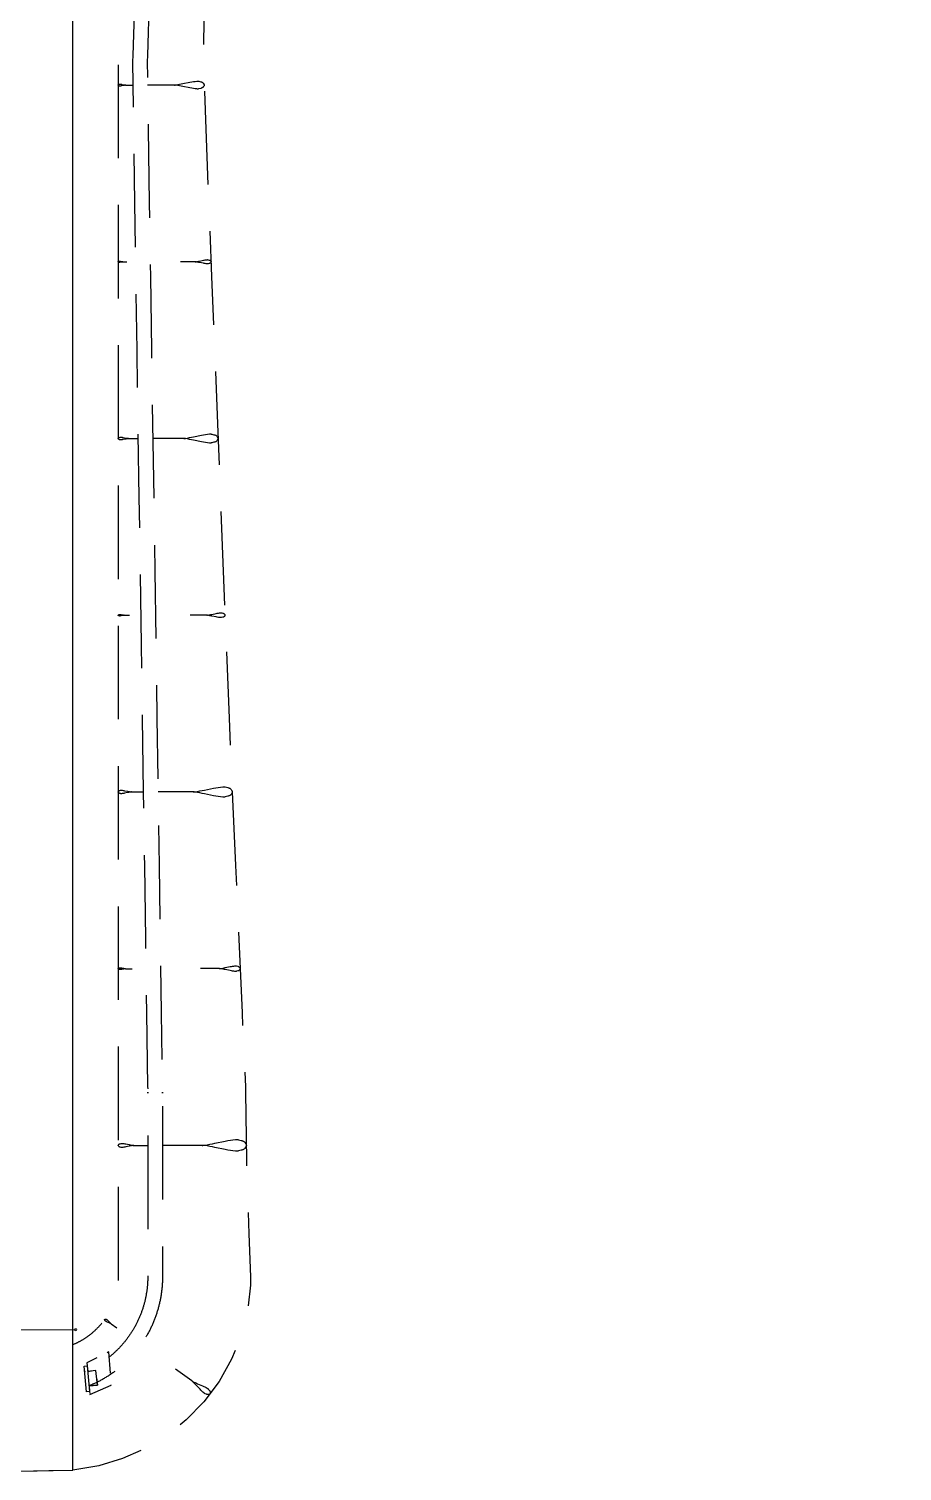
# Model space of a CAD drawing. Header units: metres. Extents: x 246420 to 246883, y 7418965 to 7419490.
# Drawn here: x 246823.7 to 246882.9, y 7419228.7 to 7419326.6 of the extents above; entities that cross this region are included whole.
import ezdxf

# ---------------------------------------------------------------- set-up
doc = ezdxf.new("R2010")
doc.units = ezdxf.units.M
doc.linetypes.add('HIDDEN', pattern=[9.524999999999999, 6.35, -3.175])
doc.linetypes.add('HIDDEN3', pattern=[2.3813, 1.5875, -0.7938])
for name, color, linetype, lineweight in [('BATTER', 251, 'HIDDEN', 25), ('BATTER_BOTTOM', 251, 'HIDDEN', 25), ('BATTER_TICKS', 251, 'HIDDEN', 25), ('LOCK_GATE', 5, 'FENCE_LINE', 20)]:
    doc.layers.add(name, color=color, linetype=linetype, lineweight=lineweight)
for name, color, linetype in [('MISC_CONCRETE', 7, 'Continuous'), ('MISC_CONCRETE_2', 7, 'Continuous'), ('MISC_CONCRETE_HIDDEN', 252, 'HIDDEN3')]:
    doc.layers.add(name, color=color, linetype=linetype)
doc.styles.get("Standard").update_dxf_attribs({"font": 'romans.shx', "width": 0.65})
doc.linetypes.add('FENCE_LINE', pattern='A,20,-1,["//",Standard,S=1,R=0,X=0,Y=-0.3],-3', length=24)

# ---------------------------------------------------------------- blocks, each defined once
blk = doc.blocks.new('Batter Tadpole2')
at = {"linetype": 'Continuous'}
for p, q in [((0, -0.0003), (0.0004000000000000001, 0.0039)), ((0.0004000000000000001, 0.0039), (0.0014, 0.0082)), ((0.0014, 0.0082), (0.003200000000000001, 0.0124)), ((0.003200000000000001, 0.0124), (0.0057, 0.0166)), ((0.0057, 0.0166), (0.017, 0.0336)), ((0.017, 0.0336), (0.0203, 0.0378)), ((0.0203, 0.0378), (0.0244, 0.0418)), ((0.0244, 0.0418), (0.0295, 0.0456)), ((0.0295, 0.0456), (0.0355, 0.0493)), ((0.0355, 0.0493), (0.0408, 0.052)), ((0.0408, 0.052), (0.04700000000000001, 0.0545)), ((0.04700000000000001, 0.0545), (0.0542, 0.05680000000000001)), ((0.0542, 0.05680000000000001), (0.0622, 0.059)), ((0.0622, 0.059), (0.0962, 0.0675)), ((0.0962, 0.0675), (0.1047, 0.0692)), ((0.1047, 0.0692), (0.1134, 0.0702)), ((0.1134, 0.0702), (0.1221, 0.0704)), ((0.1221, 0.0704), (0.131, 0.0698)), ((0.131, 0.0698), (0.1616, 0.0662)), ((0.1616, 0.0662), (0.1924, 0.0617)), ((0.1924, 0.0617), (0.2232, 0.05650000000000001)), ((0.2232, 0.05650000000000001), (0.2542, 0.05060000000000001)), ((0.2542, 0.05060000000000001), (0.3787, 0.0251)), ((0.3787, 0.0251), (0.4098000000000001, 0.0188)), ((0.4098000000000001, 0.0188), (0.4413, 0.0129)), ((0.4413, 0.0129), (0.4729, 0.007100000000000001)), ((0.4729, 0.007100000000000001), (0.5049, 0.0017)), ((0.5049, 0.0017), (0.511, 0.0008000000000000001)), ((0.511, 0.0008000000000000001), (0.5174, 0.0002)), ((0.5174, 0.0002), (0.5241, -0.0002)), ((0.0003, -0.0045), (0, -0.0003)), ((0.0014, -0.0087), (0.0003, -0.0045)), ((0.003200000000000001, -0.013), (0.0014, -0.0087)), ((0.0056, -0.0172), (0.003200000000000001, -0.013)), ((0.0169, -0.0342), (0.0056, -0.0172)), ((0.0202, -0.0384), (0.0169, -0.0342)), ((0.0243, -0.0423), (0.0202, -0.0384)), ((0.0294, -0.0462), (0.0243, -0.0423)), ((0.0353, -0.0498), (0.0294, -0.0462)), ((0.0407, -0.0525), (0.0353, -0.0498)), ((0.0469, -0.055), (0.0407, -0.0525)), ((0.054, -0.0574), (0.0469, -0.055)), ((0.062, -0.0596), (0.054, -0.0574)), ((0.096, -0.0681), (0.062, -0.0596)), ((0.1045, -0.0698), (0.096, -0.0681)), ((0.1132, -0.0708), (0.1045, -0.0698)), ((0.1219, -0.071), (0.1132, -0.0708)), ((0.1308, -0.0704), (0.1219, -0.071)), ((0.1614, -0.0668), (0.1308, -0.0704)), ((0.1922, -0.0624), (0.1614, -0.0668)), ((0.223, -0.0571), (0.1922, -0.0624)), ((0.2540000000000001, -0.05120000000000001), (0.223, -0.0571)), ((0.3786, -0.0257), (0.2540000000000001, -0.05120000000000001)), ((0.4098000000000001, -0.0195), (0.3786, -0.0257)), ((0.4412, -0.0135), (0.4098000000000001, -0.0195)), ((0.4729, -0.0078), (0.4412, -0.0135)), ((0.5049, -0.0024), (0.4729, -0.0078)), ((0.511, -0.0015), (0.5049, -0.0024)), ((0.5174, -0.0009), (0.511, -0.0015)), ((0.5241, -0.0005000000000000001), (0.5174, -0.0009)), ((0.5241, -0.0002), (0.531, -0.0003)), ((0.531, -0.0003), (0.5241, -0.0005000000000000001)), ((0.531, -0.0003), (1.0113, -0.0004000000000000001))]:
    blk.add_line(p, q, dxfattribs=at)

msp = doc.modelspace()

# ---------------------------------------------------------------- linework, layer by layer
at = {"layer": 'BATTER', "flags": 128}
for points in [[(246858.6345986117, 7419464.964682799), (246859.8658033711, 7419464.626043697), (246861.0291786353, 7419464.079724591), (246862.1310408924, 7419463.396848422), (246863.155580745, 7419462.58230958), (246864.0867448256, 7419461.64283116), (246864.9084277763, 7419460.587210464), (246865.6047461101, 7419459.426555865), (246865.6873002799, 7419459.264526155), (246867.4922793125, 7419454.691044169), (246869.457409613, 7419450.090070416), (246870.1021365848, 7419448.624323939), (246871.4780623566, 7419445.510544405), (246873.5520530903, 7419440.951622306), (246875.5213317486, 7419436.599166795), (246875.5260361974, 7419436.5887553), (246875.6275213948, 7419436.35937914), (246875.6276177784, 7419436.359294109), (246876.364951303, 7419434.607894577), (246877.0563806261, 7419432.833455198), (246877.6834347443, 7419431.031864662), (246878.2447626481, 7419429.205582149), (246878.7626095327, 7419427.361844894), (246879.2130744801, 7419425.497072604), (246879.4142932034, 7419424.535224217), (246880.0922293838, 7419420.44316277), (246880.755931736, 7419415.486924826), (246881.4131037913, 7419410.529720159), (246881.4747504206, 7419410.13125203), (246881.4747714287, 7419410.13115405), (246881.7805106031, 7419405.897255254), (246881.8270347896, 7419405.483822287), (246882.0017225379, 7419403.586470507), (246882.112959409, 7419401.686329727), (246882.130313448, 7419401.226435674), (246882.3509251481, 7419399.793070142), (246882.5050976654, 7419397.888436311), (246882.5108156178, 7419397.754080823), (246882.6196345933, 7419394.538440745), (246882.6688582948, 7419389.538598137), (246882.7180819964, 7419384.538755528), (246882.7455112753, 7419382.294541694), (246882.7081264354, 7419379.538675196), (246882.6402944507, 7419374.538362375), (246882.572462466, 7419369.538049554), (246882.5669924947, 7419369.134824328), (246882.5669971646, 7419369.134724345), (246882.910929267, 7419365.717202863), (246882.8808069072, 7419364.326142316), (246882.6486896363, 7419362.766144019), (246882.2105298299, 7419361.247747266), (246881.5748837222, 7419359.798965871), (246880.7542881032, 7419358.445832303), (246879.7647487348, 7419357.211819577), (246879.4784796872, 7419356.909407489), (246878.6076780195, 7419356.137556261), (246877.3218034004, 7419355.231857391), (246875.9378990254, 7419354.500565209), (246874.4803322576, 7419353.952351709), (246872.9736482322, 7419353.592436586), (246871.4420900469, 7419353.422796227), (246870.7062136941, 7419353.408739346), (246867.2544534123, 7419353.402021082), (246862.2525858961, 7419353.392285798), (246857.2507183799, 7419353.382550514), (246852.2488508637, 7419353.37281523), (246847.2470668815, 7419353.360233924), (246842.245491323, 7419353.34055157), (246837.2443678098, 7419353.305467925), (246836.8411931736, 7419353.29868786, 0.4198892341390987), (246835.9373821887, 7419352.406498388), (246835.8823436988, 7419349.809798389), (246835.7952659577, 7419344.809798389), (246835.7209502629, 7419339.809798389), (246835.6466345682, 7419334.809798389), (246835.5723188734, 7419329.809798389), (246835.4980031786, 7419324.809798389), (246835.4920551608, 7419324.409612539), (246835.6576974214, 7419319.809798389), (246835.8539680943, 7419314.809798389), (246836.0513762825, 7419309.809798389), (246836.2487844706, 7419304.809798389), (246836.4461926587, 7419299.809798389), (246836.6436008469, 7419294.809798389), (246836.841009035, 7419289.809798389), (246837.0384172231, 7419284.809798389), (246837.2362771964, 7419279.809798389), (246837.4575119484, 7419274.809798389), (246837.6787467004, 7419269.809798389), (246837.8999814524, 7419264.809798389), (246838.1212162044, 7419259.809798389), (246838.3429049035, 7419254.809798389), (246838.3611638873, 7419254.406598388), (246838.3615785945, 7419254.406498388), (246838.4249151118, 7419249.809798389), (246838.4441852402, 7419248.406498388), (246838.5866623408, 7419244.809798389), (246838.7023528745, 7419241.8893), (246838.6865435899, 7419241.3177042), (246838.4841553299, 7419239.584472199), (246838.0546590036, 7419237.896689757), (246837.4084638313, 7419236.284817593), (246836.5601786274, 7419234.776847429), (246835.5279853278, 7419233.397730513), (246834.3329484921, 7419232.168970162), (246832.9983042259, 7419231.108377332), (246831.5487668575, 7419230.229977291), (246830.0098842357, 7419229.544047276), (246828.4074638192, 7419229.057260052), (246826.7670829917, 7419228.772906139), (246826.6269999951, 7419228.762949513)], [(246847.0491, 7419457.3169), (246849.7810784919, 7419458.556373081), (246849.8141999998, 7419458.5714, -0.005946979250327614), (246850.4675184519, 7419458.858484439, -0.0104170434418624), (246851.6276625903, 7419459.323607578, -0.01041704344296186), (246852.8061743284, 7419459.74000167, -0.01041704344331606), (246854.001007935, 7419460.106943913, -0.001868737155697698), (246854.2169270824, 7419460.167490934), (246854.6070594393, 7419460.258665455, -0.03126017650152134), (246855.2266218867, 7419460.337779374, -0.03126017650519843), (246855.8512138086, 7419460.339032238, -0.03126017650708816), (246856.471088657, 7419460.262404495, -0.03125517161796423), (246857.0764782735, 7419460.109122448, -4.999986321835325e-06), (246857.076573492, 7419460.109091897, -0.03126017652112904), (246857.6582199256, 7419459.881486832, -0.03126017648924703), (246858.2069515594, 7419459.583141006, -0.03126017651206296), (246858.71420562, 7419459.218710002, -0.03126017649352787), (246859.1720665774, 7419458.793880645, -0.03126017651819535), (246859.5733896645, 7419458.315282255, -0.03126017650075348), (246859.9119123687, 7419457.790383201, -0.0312601764867395), (246860.1823521564, 7419457.227374356, -0.004167708349645111), (246860.2130344578, 7419457.149874213), (246861.9846947808, 7419452.563521557), (246863.7863907023, 7419447.899414803), (246864.3627892615, 7419446.40727377), (246865.5880866238, 7419443.235308049), (246867.3897825454, 7419438.571201297), (246869.1084821531, 7419434.121949704), (246869.1120948062, 7419434.112594725, -0.00110100044550278), (246869.1909476978, 7419433.906997587, -4.999997115784778e-07), (246869.1909833017, 7419433.90690414, -0.00833352624162465), (246869.7583154064, 7419432.339851215, -0.00833352624187258), (246870.2731069309, 7419430.754761226, -0.008333526237322402), (246870.7347859376, 7419429.153395222, -0.008333526242528656), (246871.1428394974, 7419427.537532331, -0.008333526238756411), (246871.4968142592, 7419425.908967794, -0.008333526240782931), (246871.7963169544, 7419424.269510956, -0.004263904652501082), (246871.9283858237, 7419423.427034437), (246872.5357089863, 7419419.324519665), (246873.267913381, 7419414.378422544), (246874.0001177758, 7419409.432325425), (246874.0591627382, 7419409.033472152), (246874.0591773822, 7419409.033373231), (246874.6790656707, 7419404.845980065, -0.001818363798060087), (246874.731013389, 7419404.486037797, -0.008333526237379362), (246874.9355358412, 7419402.832045309, -0.008333526239278697), (246875.0848218066, 7419401.172155468, -0.002016130462927088), (246875.1126210266, 7419400.769890427, -0.006317289640138063), (246875.1787054273, 7419399.508212424, -0.008333526239813305), (246875.2170823978, 7419397.842064833, -0.000586410459168396), (246875.2176910651, 7419397.724784361), (246875.23060983, 7419394.508759053), (246875.2506946544, 7419389.508799394), (246875.2707794789, 7419384.508839734), (246875.2797947769, 7419382.264551931), (246875.2908643033, 7419379.508880074), (246875.3109491277, 7419374.508920414), (246875.3310339522, 7419369.508960755), (246875.3326535924, 7419369.105764008), (246875.3326539941, 7419369.105664008), (246875.3463874968, 7419365.686816119, -0.02764826813725898), (246875.3180735233, 7419365.134999058, -0.03126017650122061), (246875.2129895145, 7419364.51930921, -0.0312601764721553), (246875.0319644384, 7419363.9215245, -0.03126017649812974), (246874.7778231307, 7419363.350973157, -0.03126017651250395), (246874.4545313816, 7419362.816558446, -0.03126017650938651), (246874.0671340507, 7419362.326619728, -0.008226769635311406), (246873.9552287925, 7419362.206015232, -0.02302748486690686), (246873.6216763438, 7419361.888802336, -0.03126017651677571), (246873.1251094793, 7419361.50993826, -0.03126017650010764), (246872.5851822172, 7419361.195939549, -0.03126017649502796), (246872.0103199417, 7419360.951706049, -0.03126017649600003), (246871.4094931865, 7419360.78104894, -0.03126017650058772), (246870.792077652, 7419360.686631271, -0.01497754383339427), (246870.49312029, 7419360.668883625), (246867.0441340818, 7419360.567651999), (246862.0462864126, 7419360.420959546), (246857.0484387434, 7419360.274267093), (246852.0505910743, 7419360.12757464), (246847.0527434051, 7419359.980882187), (246842.0548957359, 7419359.834189734), (246837.0570480668, 7419359.687497281), (246836.6540216307, 7419359.675668002), (246836.6539216737, 7419359.675665068), (246834.5723075471, 7419359.614567352), (246834.5581248419, 7419359.614130931, 0.03126017650059651), (246833.9363291285, 7419359.555082398, 0.004916006044046788), (246833.8393793967, 7419359.538738333, 0.02634012262027758), (246833.3267467322, 7419359.418972366, 0.03126017649946142), (246832.7388899826, 7419359.207924788, 0.03126017651309917), (246832.1819321875, 7419358.925232989, 0.03126017650401), (246831.6645644871, 7419358.575308281, 0.03126017649559206), (246831.1948602312, 7419358.163611122, 0.03126017648959767), (246830.7801489978, 7419357.696565909, 0.03126017651997305), (246830.4269022169, 7419357.181460725, 0.03126017647643823), (246830.1406321864, 7419356.626333616, 0.03126017651168914), (246829.9258060543, 7419356.039847152, 0.03126017649298894), (246829.7857761106, 7419355.431153261, 0.03126017650402511), (246829.7227274758, 7419354.809750406, 0.009654235197056774), (246829.719, 7419354.616719683), (246829.719, 7419352.406598388), (246829.719, 7419352.406498388), (246829.719, 7419349.809798389), (246829.719, 7419344.809798389), (246829.719, 7419339.809798389), (246829.719, 7419334.809798389), (246829.719, 7419329.809798389), (246829.719, 7419324.809798389), (246829.719, 7419324.409612539), (246829.719, 7419319.809798389), (246829.719, 7419314.809798389), (246829.719, 7419309.809798389), (246829.719, 7419304.809798389), (246829.719, 7419299.809798389), (246829.719, 7419294.809798389), (246829.719, 7419289.809798389), (246829.719, 7419284.809798389), (246829.719, 7419279.809798389), (246829.719, 7419274.809798389), (246829.719, 7419269.809798389), (246829.719, 7419264.809798389), (246829.719, 7419259.809798389), (246829.719, 7419254.809798389), (246829.719, 7419254.406598388), (246829.719, 7419254.406498388), (246829.719, 7419249.809798389), (246829.719, 7419248.406498388), (246829.719, 7419244.809798389), (246829.719, 7419241.8893, -0.01022543695621216), (246829.7148184921, 7419241.6848554, -0.03126017648413748), (246829.6503503777, 7419241.063598206, -0.03126017648533169), (246829.5089301901, 7419240.455225813, -0.03126017652371565), (246829.2927647438, 7419239.869231667, -0.03126017650884452), (246829.0052272285, 7419239.314760013, -0.03126017650991282), (246828.6508045709, 7419238.800463193, -0.03126017649918725), (246828.2350274179, 7419238.334366639, -0.03126017649015254), (246827.7643838331, 7419237.923743632, -0.03126017648918816), (246827.2462180521, 7419237.575001805, -0.03126017649753386), (246826.6886158786, 7419237.293583158, -0.003342346724328002), (246826.6270000001, 7419237.267662195)]]:
    msp.add_lwpolyline(points, format="xyb", dxfattribs=at)
at = {"layer": 'BATTER_BOTTOM', "flags": 128}
for points in [[(246845.9134121312, 7419459.820120826), (246848.6322399696, 7419461.088579856), (246848.66522055, 7419461.103917399), (246849.3770033966, 7419461.422546216), (246850.6415905899, 7419461.939646148), (246851.9269921388, 7419462.403739919), (246853.2309861478, 7419462.813990775), (246853.4667149991, 7419462.881833943), (246854.076731555, 7419463.023561953), (246855.0452252949, 7419463.145971412), (246856.0212676764, 7419463.146683684), (246856.9896296345, 7419463.025726507), (246857.9350580807, 7419462.785073476, -4.999996084387204e-06), (246857.935206754, 7419462.785025553), (246858.8432548568, 7419462.42837385), (246859.6996198144, 7419461.961371883), (246860.4909581944, 7419461.391339819), (246861.2049451106, 7419460.727202715), (246861.8304661565, 7419459.979350812), (246862.3577903926, 7419459.159477016), (246862.7787217028, 7419458.280394101), (246862.8264453728, 7419458.159407664), (246864.6411180838, 7419453.589670246), (246866.486555598, 7419448.942460414), (246867.0769479676, 7419447.455725045), (246868.3239893763, 7419444.292158823), (246870.1576580752, 7419439.640402822), (246871.9068576131, 7419435.202933035), (246871.910739386, 7419435.193036991), (246871.9943366794, 7419434.975109247), (246871.9943974226, 7419434.975018959, -0.008333526241765823), (246872.5957694536, 7419433.313942858, -0.00833352624204984), (246873.1414484696, 7419431.63374747, -0.008333526236343617), (246873.6308282167, 7419429.936299506, -0.008333526242420347), (246874.06336499, 7419428.223484842, -0.008333526236897712), (246874.4385782376, 7419426.497206433, -0.008333526242938689), (246874.7560510945, 7419424.759382185, -0.004263904654659117), (246874.8960440959, 7419423.866357073), (246875.5033672586, 7419419.763842301), (246876.2355716533, 7419414.817745181), (246876.967776048, 7419409.871648061), (246877.0268210104, 7419409.472794789), (246877.0268388958, 7419409.472696347), (246877.1372751083, 7419405.209885526), (246877.1476962325, 7419404.825851972), (246877.1593398806, 7419403.069470936), (246877.1120218359, 7419401.320464185), (246877.0917706779, 7419400.898646621), (246877.1954099228, 7419399.588309501), (246877.2814170501, 7419397.855199582), (246877.2852918025, 7419397.733089908), (246877.3890000258, 7419394.517429301), (246877.5502353656, 7419389.518036642), (246877.7114707054, 7419384.518643984), (246877.7838429906, 7419382.274610686), (246877.7924715907, 7419379.518929023), (246877.8081275376, 7419374.518951573), (246877.8237834845, 7419369.518974123), (246877.8250459801, 7419369.115775942), (246877.8250490932, 7419369.115675952), (246878.0506862374, 7419365.697679279), (246878.0477162053, 7419364.843055686), (246877.9301119445, 7419363.878674921), (246877.6917005063, 7419362.930861135), (246877.3347914467, 7419362.014752895), (246876.8635919516, 7419361.145169457), (246876.2841629845, 7419360.336372835), (246876.1145793734, 7419360.135272254), (246875.58747118, 7419359.621300123), (246874.7998285062, 7419359.004627727), (246873.9401194329, 7419358.490130384), (246873.021544885, 7419358.086164995), (246872.0582662237, 7419357.799389364), (246871.0651873388, 7419357.634652986), (246870.5831985525, 7419357.599895238), (246867.1348300198, 7419357.477619257), (246862.1378774102, 7419357.300431906), (246857.1409248006, 7419357.123244557), (246852.143972191, 7419356.946057206), (246847.1470195813, 7419356.768869855), (246842.1500669717, 7419356.591682506), (246837.1531143621, 7419356.414495155), (246836.7501601037, 7419356.400206767), (246836.7500601646, 7419356.400203223), (246834.6688188321, 7419356.326404317), (246834.6639626648, 7419356.326394448), (246834.4502779743, 7419356.31225593), (246834.4168220335, 7419356.307591384), (246834.2336084059, 7419356.290964692), (246834.016710154, 7419356.245092196), (246833.8039282448, 7419356.17071789), (246833.5990495056, 7419356.068190253), (246833.4058326232, 7419355.938364803), (246833.2279399326, 7419355.782601743), (246833.0688694615, 7419355.602754422), (246832.931888465, 7419355.401148629), (246832.8199696881, 7419355.18055295), (246832.7357315489, 7419354.944140546), (246832.6813833975, 7419354.695442892), (246832.6709251208, 7419354.616719683), (246832.5986159607, 7419352.406598388), (246832.598612689, 7419352.406498388), (246832.5136557247, 7419349.809798389), (246832.3500693182, 7419344.809798389), (246832.1864829118, 7419339.809798389), (246832.0228965053, 7419334.809798389), (246831.8593100989, 7419329.809798389), (246831.6957236924, 7419324.809798389), (246831.6826306994, 7419324.409612539), (246831.7507165243, 7419319.809798389), (246831.8247258459, 7419314.809798389), (246831.8987351675, 7419309.809798389), (246831.972744489, 7419304.809798389), (246832.0467538106, 7419299.809798389), (246832.1207631321, 7419294.809798389), (246832.1947724537, 7419289.809798389), (246832.2687817753, 7419284.809798389), (246832.3427910968, 7419279.809798389), (246832.4168004184, 7419274.809798389), (246832.4908097399, 7419269.809798389), (246832.5648190615, 7419264.809798389), (246832.6388283831, 7419259.809798389), (246832.7128377046, 7419254.809798389), (246832.7188058163, 7419254.406598388), (246832.719, 7419254.406498388), (246832.719, 7419249.809798389), (246832.719, 7419248.406498388), (246832.719, 7419244.809798389), (246832.719, 7419241.8893, -0.01022543696202867), (246832.7123095873, 7419241.562188639, -0.03126017647775991), (246832.6091606044, 7419240.56817713, -0.03126017648939941), (246832.3828883042, 7419239.594781301, -0.03126017650254091), (246832.0370235902, 7419238.657190668, -0.03126017652024249), (246831.5769635656, 7419237.77003602, -0.03126017651169147), (246831.0098873133, 7419236.947161109, -0.0312601764930774), (246830.3446438685, 7419236.201406623, -0.03126017650109815), (246829.5916141329, 7419235.544409811, -0.03126017648484761), (246828.7625488834, 7419234.986422888, -0.03126017650687773), (246827.8703854058, 7419234.536153053, -0.004516628389194932), (246827.7370335233, 7419234.480421971)], [(246846.326569825, 7419458.909461329), (246849.0453976635, 7419460.177920358), (246849.0783782438, 7419460.193257902), (246849.7683838088, 7419460.502317238), (246850.9942995308, 7419461.003913064), (246852.2404173551, 7419461.454127032), (246853.5045835772, 7419461.85214648), (246853.7331151236, 7419461.917971415), (246854.265105208, 7419462.041464521), (246855.1096864584, 7419462.148051196), (246855.9608104556, 7419462.148512894), (246856.805197444, 7419462.042881267), (246857.6295479669, 7419461.832884645, -4.99999821489131e-06), (246857.6296775966, 7419461.832842832), (246858.4213964126, 7419461.521712142), (246859.1680150435, 7419461.11437934), (246859.8579026113, 7419460.617233477), (246860.480317336, 7419460.038062245), (246861.0255737645, 7419459.385930019), (246861.4851934598, 7419458.671036034), (246861.8520368124, 7419457.904554888), (246861.8936240221, 7419457.79906848), (246863.7082967332, 7419453.229331061), (246865.5537342474, 7419448.58212123), (246866.1441266169, 7419447.095385861), (246867.3911680256, 7419443.931819638), (246869.2248367245, 7419439.280063638), (246870.9740362624, 7419434.842593851), (246870.9778457823, 7419434.832884907), (246871.0598660179, 7419434.619069106), (246871.059926049, 7419434.618980685, -0.008333526238917126), (246871.6499514379, 7419432.989245644, -0.008333526243439823), (246872.1853346234, 7419431.340752055, -0.00833352623659971), (246872.6654807903, 7419429.675331411, -0.008333526243928689), (246873.0898564925, 7419427.994834005, -0.008333526237520757), (246873.4579902448, 7419426.301126886, -0.00833352624078554), (246873.7694730478, 7419424.596091775, -0.004263904652487205), (246873.9068246719, 7419423.719916195), (246874.5141478345, 7419419.617401423), (246875.2463522292, 7419414.671304302), (246875.9785566239, 7419409.725207183), (246876.0376015863, 7419409.32635391), (246876.0376194718, 7419409.326255469), (246876.1480556842, 7419405.063444647), (246876.157437854, 7419404.686609939), (246876.1649910531, 7419402.963308752), (246876.1146872891, 7419401.247499798), (246876.0938801467, 7419400.833727535), (246876.1961977036, 7419399.548623975), (246876.2814372915, 7419397.848837008), (246876.2852998706, 7419397.729072943), (246876.3890080939, 7419394.513412336), (246876.5502434337, 7419389.514019677), (246876.7114787734, 7419384.514627019), (246876.7838510587, 7419382.270593721), (246876.7924796587, 7419379.514912059), (246876.8081356057, 7419374.514934609), (246876.8237915526, 7419369.514957158), (246876.8250540482, 7419369.111758977), (246876.8250571612, 7419369.111658988), (246877.0506943054, 7419365.693662315), (246877.053387068, 7419364.949402133), (246876.956799609, 7419364.108159337), (246876.754593186, 7419363.279902494), (246876.448512388, 7419362.477904522), (246876.0419712427, 7419361.715204027), (246875.5400217418, 7419361.004395148), (246875.3928191823, 7419360.827415466), (246874.9324214786, 7419360.376885914), (246874.2440921777, 7419359.835986334), (246873.4923685569, 7419359.384288734), (246872.6887664641, 7419359.029170044), (246871.8456531538, 7419358.776525835), (246870.9760573758, 7419358.630672991), (246870.5538600619, 7419358.599464771), (246867.1054915292, 7419358.47718879), (246862.1085389196, 7419358.30000144), (246857.11158631, 7419358.12281409), (246852.1146337004, 7419357.945626739), (246847.1176810907, 7419357.768439389), (246842.1207284811, 7419357.591252039), (246837.1237758715, 7419357.414064689), (246836.7208216131, 7419357.3997763), (246836.720721674, 7419357.399772757), (246834.6394803415, 7419357.325973851), (246834.6317876331, 7419357.325876698), (246834.2937438, 7419357.299928473), (246834.2408979128, 7419357.291995115), (246833.9551577524, 7419357.251415228), (246833.6206881505, 7419357.163333218), (246833.2965146822, 7419357.032420551), (246832.988162403, 7419356.859907974), (246832.7010046694, 7419356.647743091), (246832.4401697321, 7419356.398570988), (246832.2104499048, 7419356.11570263), (246832.0162149022, 7419355.803071416), (246831.8613308989, 7419355.465178444), (246831.7490867709, 7419355.107027262), (246831.6821288925, 7419354.734049036), (246831.6709251208, 7419354.616719683), (246831.5986159607, 7419352.406598388), (246831.598612689, 7419352.406498388), (246831.5136557247, 7419349.809798389), (246831.3500693182, 7419344.809798389), (246831.1864829118, 7419339.809798389), (246831.0228965053, 7419334.809798389), (246830.8593100989, 7419329.809798389), (246830.6957236924, 7419324.809798389), (246830.6826306994, 7419324.409612539), (246830.7507165243, 7419319.809798389), (246830.8247258459, 7419314.809798389), (246830.8987351675, 7419309.809798389), (246830.972744489, 7419304.809798389), (246831.0467538106, 7419299.809798389), (246831.1207631321, 7419294.809798389), (246831.1947724537, 7419289.809798389), (246831.2687817753, 7419284.809798389), (246831.3427910968, 7419279.809798389), (246831.4168004184, 7419274.809798389), (246831.4908097399, 7419269.809798389), (246831.5648190615, 7419264.809798389), (246831.6388283831, 7419259.809798389), (246831.7128377046, 7419254.809798389), (246831.7188058163, 7419254.406598388), (246831.719, 7419254.406498388), (246831.719, 7419249.809798389), (246831.719, 7419248.406498388), (246831.719, 7419244.809798389), (246831.719, 7419241.8893, -0.01022543694953685), (246831.7131458889, 7419241.60307756, -0.03126017649065325), (246831.6228905288, 7419240.733317489, -0.03126017647807607), (246831.4249022662, 7419239.881596139, -0.03126017651771854), (246831.1222706414, 7419239.061204335, -0.03126017652564227), (246830.7197181199, 7419238.284944017, -0.03126017650958932), (246830.2235263991, 7419237.56492847, -0.03126017648521734), (246829.641438385, 7419236.912393295, -0.03126017649243328), (246828.9825373663, 7419236.337521085, -0.03126017648619551), (246828.2571052729, 7419235.849282527, -0.02493951894168522), (246827.6381047367, 7419235.527002653)], [(246827.4764622302, 7419235.455296421), (246827.4764622301, 7419235.455296421, -0.00121163214449817), (246827.4452474005, 7419235.442007924)]]:
    msp.add_lwpolyline(points, format="xyb", dxfattribs=at)
at = {"layer": 'LOCK_GATE', "flags": 128}
msp.add_lwpolyline([(246822.427, 7419238.28921515), (246826.827, 7419238.28921515)], dxfattribs=at)
at = {"layer": 'LOCK_GATE'}
msp.add_circle((246826.827, 7419238.28921515), 0.075, dxfattribs=at)
at = {"layer": 'MISC_CONCRETE', "flags": 128}
msp.add_lwpolyline([(246827.4092102347, 7419235.823249845), (246827.6083226671, 7419235.84207109), (246827.7725380301, 7419234.104815118), (246827.5734255995, 7419234.085993873)], close=True, dxfattribs=at)
msp.add_lwpolyline([(246827.7370129307, 7419234.480639834), (246828.2995055521, 7419234.533809852), (246828.206340388, 7419235.519416392), (246827.6438477671, 7419235.466246375)], dxfattribs=at)
at = {"layer": 'MISC_CONCRETE_2', "flags": 128}
msp.add_lwpolyline([(246785.951, 7419442.805, 0.0779967919591138), (246817.103, 7419451.147), (246819.802, 7419452.37, -0.5450317128327082), (246822.627, 7419450.548), (246822.627, 7419228.68942986), (246826.6270000111, 7419228.762949514), (246826.627, 7419454.175, -0.2942989127330926), (246827.801, 7419455.996), (246839.407, 7419461.262), (246844.289, 7419463.477), (246845.516, 7419464.015000001), (246846.746, 7419464.548), (246849.206, 7419465.613), (246858.997, 7419469.129)], format="xyb", dxfattribs=at)
at = {"layer": 'MISC_CONCRETE_HIDDEN', "flags": 128}
msp.add_lwpolyline([(246827.7913592752, 7419233.905702686), (246829.2389623201, 7419234.530753609), (246829.0828446651, 7419236.790445167), (246827.589501422, 7419236.041183522), (246827.6083226671, 7419235.84207109), (246827.6438477671, 7419235.466246375), (246828.206340388, 7419235.519416392), (246828.2995055521, 7419234.533809852), (246827.7370335238, 7419234.480421971), (246827.7725380301, 7419234.104815118)], close=True, dxfattribs=at)
msp.add_lwpolyline([(246822.627, 7419228.68942986), (246826.627, 7419228.762949514)], dxfattribs=at)

# ---------------------------------------------------------------- block references
at = {"layer": 'BATTER_TICKS'}
for p, xscale, yscale, zscale in [((246829.719, 7419322.809798389), 0.9762789789446082, 0.9762789789446082, 0.9762789789446082), ((246829.719, 7419310.809798389), 0.5759583225245927, 0.5759583225245927, 0.5759583225245927), ((246829.719, 7419298.809798389), 1.327554311153762, 1.327554311153762, 1.327554311153762), ((246829.719, 7419286.809798389), 0.751595988643559, 0.751595988643559, 0.751595988643559), ((246829.719, 7419274.809798389), 1.678829643391695, 1.678829643391695, 1.678829643391695), ((246829.719, 7419262.809798389), 0.9272336547481361, 0.9272336547481361, 0.9272336547481361), ((246829.719, 7419250.809798389), 1.977652526451102, 1.977652526451102, 1.977652526451102)]:
    msp.add_blockref('Batter Tadpole2', p, dxfattribs=dict(at, xscale=xscale, yscale=yscale, zscale=zscale))
for p, xscale, yscale, zscale, rotation in [((246835.5496654954, 7419322.809798389), 3.800409931785414, 3.800409931785414, 3.800409931785414, 180), ((246836.0118946448, 7419310.809798389), 2.040918294125937, 2.040918294125937, 2.040918294125937, 180), ((246836.4856742964, 7419298.809798389), 4.374684684543217, 4.374684684543217, 4.374684684543217, 180), ((246836.9594539479, 7419286.809798389), 2.333766390417281, 2.333766390417281, 2.333766390417281, 180), ((246837.4575119484, 7419274.809798389), 4.984387946255019, 4.984387946255019, 4.984387946255019, 180), ((246837.9884753532, 7419262.809798389), 2.66689041980107, 2.66689041980107, 2.66689041980107, 180), ((246838.411136419, 7419250.809798389), 5.62853398494669, 5.62853398494669, 5.62853398494669, 180), ((246828.8002683366, 7419239.000831761), 0.9888262632071938, 0.9888262632071938, 0.9888262632071938, 324.7115109302715), ((246835.9397790682, 7419233.947929505), 2.841234724328976, 2.841234724328976, 2.841234724328976, 144.7115109339136)]:
    msp.add_blockref('Batter Tadpole2', p, dxfattribs=dict(at, xscale=xscale, yscale=yscale, zscale=zscale, rotation=rotation))

doc.saveas('drawing.dxf')
